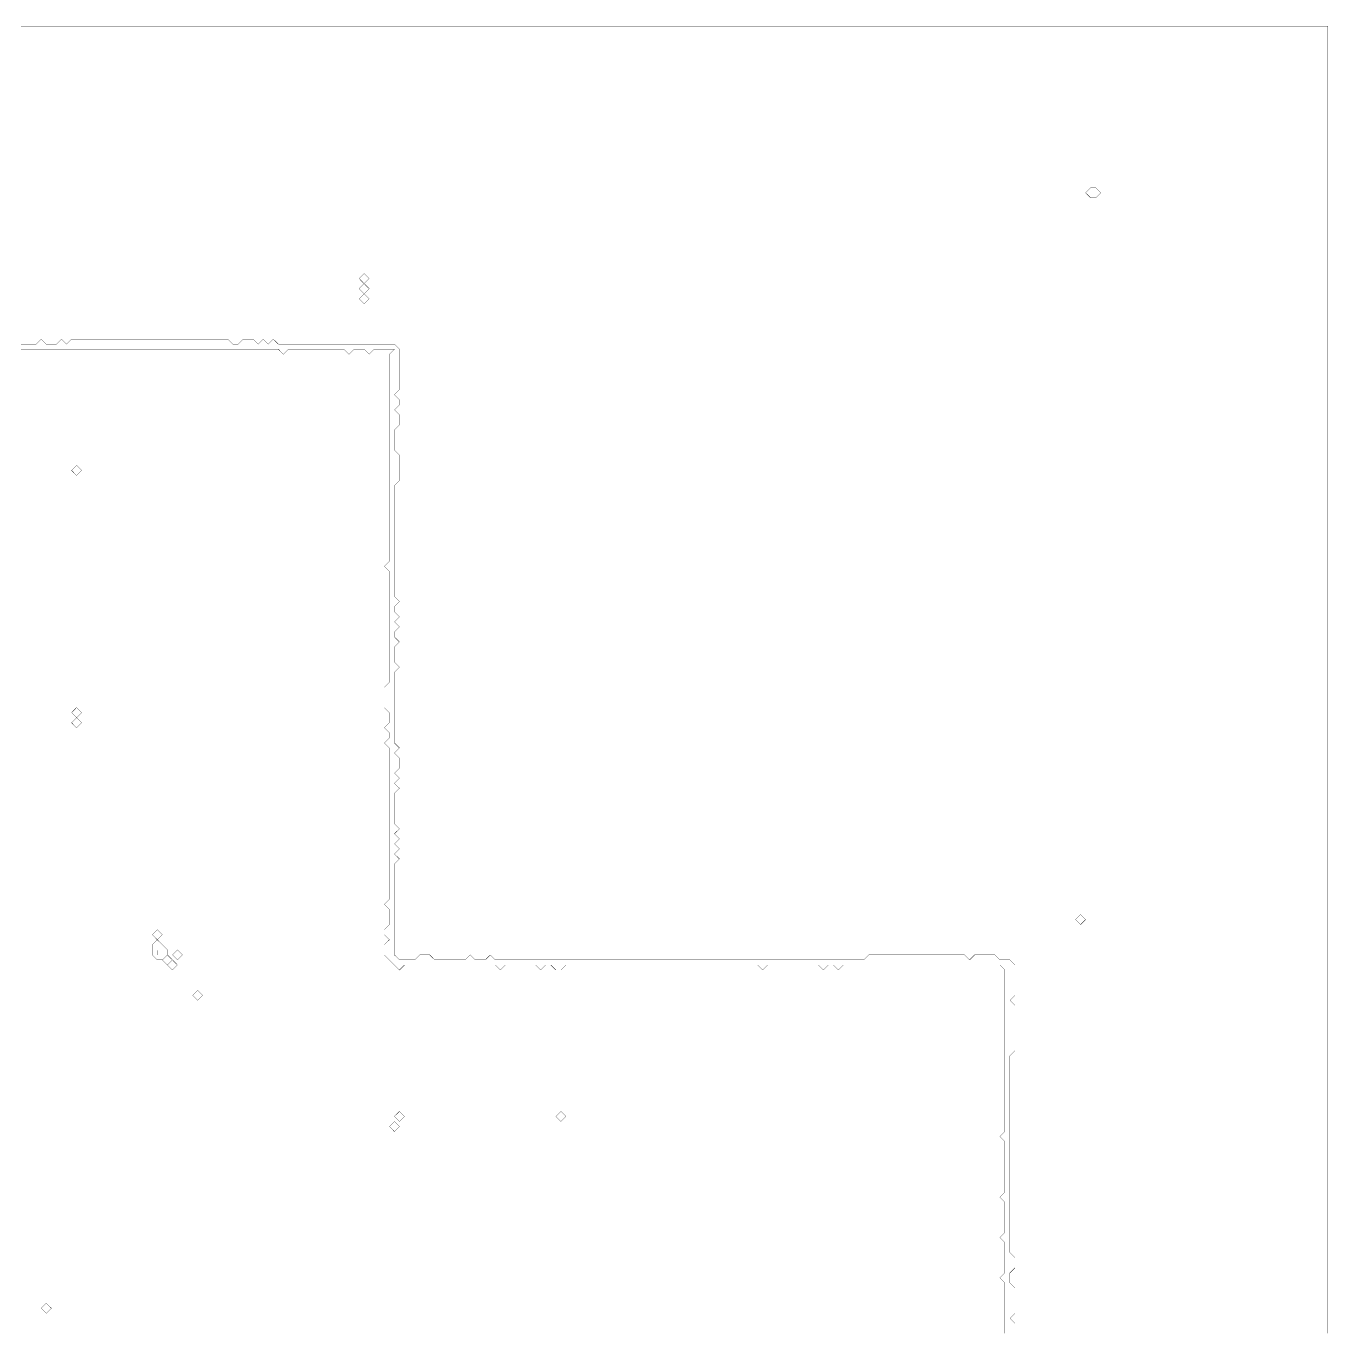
# Model space of a CAD drawing. Header units: metres. Extents: x 0 to 4929, y -4929 to 0.
# Drawn here: x 2440 to 4929, y -2493 to 0 of the extents above; entities that cross this region are included whole.
import ezdxf

# ---------------------------------------------------------------- set-up
doc = ezdxf.new("R2010")
doc.units = ezdxf.units.M
doc.layers.add('conductor', color=1, linetype='Continuous')
doc.layers.add('substrate', color=5, linetype='Continuous')

msp = doc.modelspace()

# ---------------------------------------------------------------- linework, layer by layer
at = {"layer": 'conductor', "const_width": 0.5}
msp.add_lwpolyline([(4311.1, -2497.9), (4311.1, -2488.3), (4311.1, -2478.6), (4311.1, -2469), (4311.1, -2459.4), (4311.1, -2449.7), (4311.1, -2440.1), (4311.1, -2430.4), (4311.1, -2420.8), (4311.1, -2411.1), (4311.1, -2401.5), (4301.5, -2391.8), (4311.1, -2382.2), (4311.1, -2372.6), (4311.1, -2362.9), (4311.1, -2353.3), (4311.1, -2343.6), (4311.1, -2334), (4311.1, -2324.3), (4301.5, -2314.7), (4311.1, -2305), (4311.1, -2295.4), (4311.1, -2285.8), (4311.1, -2276.1), (4311.1, -2266.5), (4311.1, -2256.8), (4311.1, -2247.2), (4301.5, -2237.5), (4311.1, -2227.9), (4311.1, -2218.2), (4311.1, -2208.6), (4311.1, -2199), (4311.1, -2189.3), (4311.1, -2179.7), (4311.1, -2170), (4311.1, -2160.4), (4311.1, -2150.7), (4311.1, -2141.1), (4311.1, -2131.4), (4301.5, -2121.8), (4311.1, -2112.2), (4311.1, -2102.5), (4311.1, -2092.9), (4311.1, -2083.2), (4311.1, -2073.6), (4311.1, -2063.9), (4311.1, -2054.3), (4311.1, -2044.6), (4311.1, -2035), (4311.1, -2025.4), (4311.1, -2015.7), (4311.1, -2006.1), (4311.1, -1996.4), (4311.1, -1986.8), (4311.1, -1977.1), (4311.1, -1967.5), (4311.1, -1957.8), (4311.1, -1948.2), (4311.1, -1938.6), (4311.1, -1928.9), (4311.1, -1919.3), (4311.1, -1909.6), (4311.1, -1900), (4311.1, -1890.3), (4311.1, -1880.7), (4311.1, -1871), (4311.1, -1861.4), (4311.1, -1851.8), (4311.1, -1842.1), (4311.1, -1832.5), (4311.1, -1822.8), (4311.1, -1813.2), (4311.1, -1803.5), (4301.5, -1793.9), (4291.8, -1793.9), (4282.2, -1793.9), (4272.5, -1793.9), (4262.9, -1793.9), (4253.2, -1793.9), (4243.6, -1793.9), (4233.9, -1793.9), (4224.3, -1793.9), (4214.7, -1793.9), (4205, -1793.9), (4195.4, -1793.9), (4185.7, -1793.9), (4176.1, -1793.9), (4166.4, -1793.9), (4156.8, -1793.9), (4147.1, -1793.9), (4137.5, -1793.9), (4127.9, -1793.9), (4118.2, -1793.9), (4108.6, -1793.9), (4098.9, -1793.9), (4089.3, -1793.9), (4079.6, -1793.9), (4070, -1793.9), (4060.3, -1793.9), (4050.7, -1793.9), (4041.1, -1793.9), (4031.4, -1793.9), (4021.8, -1793.9), (4012.1, -1793.9), (4002.5, -1793.9), (3992.8, -1803.5), (3983.2, -1793.9), (3973.5, -1793.9), (3963.9, -1803.5), (3954.3, -1793.9), (3944.6, -1793.9), (3935, -1793.9), (3925.3, -1793.9), (3915.7, -1793.9), (3906, -1793.9), (3896.4, -1793.9), (3886.7, -1793.9), (3877.1, -1793.9), (3867.5, -1793.9), (3857.8, -1793.9), (3848.2, -1803.5), (3838.5, -1793.9), (3828.9, -1793.9), (3819.2, -1793.9), (3809.6, -1793.9), (3799.9, -1793.9), (3790.3, -1793.9), (3780.7, -1793.9), (3771, -1793.9), (3761.4, -1793.9), (3751.7, -1793.9), (3742.1, -1793.9), (3732.4, -1793.9), (3722.8, -1793.9), (3713.1, -1793.9), (3703.5, -1793.9), (3693.9, -1793.9), (3684.2, -1793.9), (3674.6, -1793.9), (3664.9, -1793.9), (3655.3, -1793.9), (3645.6, -1793.9), (3636, -1793.9), (3626.3, -1793.9), (3616.7, -1793.9), (3607.1, -1793.9), (3597.4, -1793.9), (3587.8, -1793.9), (3578.1, -1793.9), (3568.5, -1793.9), (3558.8, -1793.9), (3549.2, -1793.9), (3539.5, -1793.9), (3529.9, -1793.9), (3520.3, -1793.9), (3510.6, -1793.9), (3501, -1793.9), (3491.3, -1793.9), (3481.7, -1793.9), (3472, -1793.9), (3462.4, -1803.5), (3452.7, -1803.5), (3443.1, -1793.9), (3433.5, -1793.9), (3423.8, -1803.5), (3414.2, -1793.9), (3404.5, -1793.9), (3394.9, -1793.9), (3385.2, -1793.9), (3375.6, -1793.9), (3365.9, -1793.9), (3356.3, -1793.9), (3346.7, -1803.5), (3337, -1793.9), (3327.4, -1793.9), (3317.7, -1793.9), (3308.1, -1793.9), (3298.4, -1793.9), (3288.8, -1793.9), (3279.1, -1793.9), (3269.5, -1793.9), (3259.9, -1793.9), (3250.2, -1793.9), (3240.6, -1793.9), (3230.9, -1793.9), (3221.3, -1793.9), (3211.6, -1793.9), (3202, -1793.9), (3192.3, -1793.9), (3182.7, -1793.9), (3173.1, -1793.9), (3163.4, -1793.9), (3153.8, -1803.5), (3144.1, -1793.9), (3134.5, -1784.2), (3124.8, -1774.6), (3124.8, -1764.9), (3124.8, -1755.3), (3134.5, -1745.7), (3124.8, -1736), (3124.8, -1726.4), (3134.5, -1716.7), (3134.5, -1707.1), (3134.5, -1697.4), (3134.5, -1687.8), (3124.8, -1678.1), (3134.5, -1668.5), (3134.5, -1658.9), (3134.5, -1649.2), (3134.5, -1639.6), (3134.5, -1629.9), (3134.5, -1620.3), (3134.5, -1610.6), (3134.5, -1601), (3134.5, -1591.3), (3134.5, -1581.7), (3134.5, -1572.1), (3134.5, -1562.4), (3134.5, -1552.8), (3134.5, -1543.1), (3134.5, -1533.5), (3134.5, -1523.8), (3134.5, -1514.2), (3134.5, -1504.5), (3134.5, -1494.9), (3134.5, -1485.3), (3134.5, -1475.6), (3134.5, -1466), (3134.5, -1456.3), (3134.5, -1446.7), (3134.5, -1437), (3134.5, -1427.4), (3134.5, -1417.7), (3134.5, -1408.1), (3134.5, -1398.5), (3134.5, -1388.8), (3134.5, -1379.2), (3124.8, -1369.5), (3134.5, -1359.9), (3134.5, -1350.2), (3124.8, -1340.6), (3134.5, -1330.9), (3134.5, -1321.3), (3134.5, -1311.7), (3124.8, -1302), (3124.8, -1292.4), (3124.8, -1282.7), (3124.8, -1273.1), (3124.8, -1263.4), (3134.5, -1253.8), (3134.5, -1244.1), (3134.5, -1234.5), (3134.5, -1224.9), (3134.5, -1215.2), (3134.5, -1205.6), (3134.5, -1195.9), (3134.5, -1186.3), (3134.5, -1176.6), (3134.5, -1167), (3134.5, -1157.3), (3134.5, -1147.7), (3134.5, -1138.1), (3134.5, -1128.4), (3134.5, -1118.8), (3134.5, -1109.1), (3134.5, -1099.5), (3134.5, -1089.8), (3134.5, -1080.2), (3134.5, -1070.5), (3134.5, -1060.9), (3134.5, -1051.3), (3134.5, -1041.6), (3124.8, -1032), (3134.5, -1022.3), (3134.5, -1012.7), (3134.5, -1003), (3134.5, -993.4), (3134.5, -983.7), (3134.5, -974.1), (3134.5, -964.5), (3134.5, -954.8), (3134.5, -945.2), (3134.5, -935.5), (3134.5, -925.9), (3134.5, -916.2), (3134.5, -906.6), (3134.5, -896.9), (3134.5, -887.3), (3134.5, -877.7), (3134.5, -868), (3134.5, -858.4), (3134.5, -848.7), (3134.5, -839.1), (3134.5, -829.4), (3134.5, -819.8), (3134.5, -810.1), (3134.5, -800.5), (3134.5, -790.9), (3134.5, -781.2), (3134.5, -771.6), (3134.5, -761.9), (3134.5, -752.3), (3134.5, -742.6), (3134.5, -733), (3134.5, -723.3), (3134.5, -713.7), (3134.5, -704.1), (3134.5, -694.4), (3134.5, -684.8), (3134.5, -675.1), (3134.5, -665.5), (3134.5, -655.8), (3134.5, -646.2), (3134.5, -636.5), (3134.5, -626.9), (3144.1, -617.2), (3134.5, -617.2), (3124.8, -617.2), (3115.2, -617.2), (3105.5, -617.2), (3095.9, -626.9), (3086.2, -617.2), (3076.6, -617.2), (3067, -617.2), (3057.3, -626.9), (3047.7, -617.2), (3038, -617.2), (3028.4, -617.2), (3018.7, -617.2), (3009.1, -617.2), (2999.4, -617.2), (2989.8, -617.2), (2980.2, -617.2), (2970.5, -617.2), (2960.9, -617.2), (2951.2, -617.2), (2941.6, -617.2), (2931.9, -626.9), (2922.3, -617.2), (2912.6, -617.2), (2903, -617.2), (2893.4, -617.2), (2883.7, -617.2), (2874.1, -617.2), (2864.4, -617.2), (2854.8, -617.2), (2845.1, -617.2), (2835.5, -617.2), (2825.8, -617.2), (2816.2, -617.2), (2806.6, -617.2), (2796.9, -617.2), (2787.3, -617.2), (2777.6, -617.2), (2768, -617.2), (2758.3, -617.2), (2748.7, -617.2), (2739, -617.2), (2729.4, -617.2), (2719.8, -617.2), (2710.1, -617.2), (2700.5, -617.2), (2690.8, -617.2), (2681.2, -617.2), (2671.5, -617.2), (2661.9, -617.2), (2652.2, -617.2), (2642.6, -617.2), (2633, -617.2), (2623.3, -617.2), (2613.7, -617.2), (2604, -617.2), (2594.4, -617.2), (2584.7, -617.2), (2575.1, -617.2), (2565.4, -617.2), (2555.8, -617.2), (2546.2, -617.2), (2536.5, -617.2), (2526.9, -617.2), (2517.2, -617.2), (2507.6, -617.2), (2497.9, -617.2), (2488.3, -617.2), (2478.6, -617.2), (2469, -617.2), (2459.4, -617.2), (2449.7, -617.2), (2440.1, -617.2), (2430.4, -617.2)], dxfattribs=at)
for points in [[(2526.9, -848.7), (2536.5, -839.1), (2546.2, -848.7), (2536.5, -858.4)], [(2526.9, -1311.7), (2536.5, -1302), (2546.2, -1311.7), (2536.5, -1321.3)], [(2526.9, -1330.9), (2536.5, -1321.3), (2546.2, -1330.9), (2536.5, -1340.6)], [(2681.2, -1736), (2690.8, -1726.4), (2700.5, -1736), (2690.8, -1745.7)], [(2681.2, -1755.3), (2690.8, -1745.7), (2700.5, -1755.3), (2710.1, -1764.9), (2710.1, -1774.6), (2700.5, -1784.2), (2690.8, -1784.2), (2681.2, -1774.6), (2681.2, -1764.9)], [(2719.8, -1774.6), (2729.4, -1764.9), (2739, -1774.6), (2729.4, -1784.2)], [(2700.5, -1784.2), (2710.1, -1774.6), (2719.8, -1784.2), (2710.1, -1793.9)], [(2710.1, -1793.9), (2719.8, -1784.2), (2729.4, -1793.9), (2719.8, -1803.5)], [(2758.3, -1851.8), (2768, -1842.1), (2777.6, -1851.8), (2768, -1861.4)], [(3134.5, -2102.5), (3144.1, -2092.9), (3153.8, -2102.5), (3144.1, -2112.2)], [(3144.1, -2083.2), (3153.8, -2073.6), (3163.4, -2083.2), (3153.8, -2092.9)], [(3452.7, -2083.2), (3462.4, -2073.6), (3472, -2083.2), (3462.4, -2092.9)], [(2469, -2449.7), (2478.6, -2440.1), (2488.3, -2449.7), (2478.6, -2459.4)]]:
    msp.add_lwpolyline(points, close=True, dxfattribs=at)
at = {"layer": 'substrate', "const_width": 0.5}
for points in [[(4928.4, -2497.9), (4928.4, -2488.3), (4928.4, -2478.6), (4928.4, -2469), (4928.4, -2459.4), (4928.4, -2449.7), (4928.4, -2440.1), (4928.4, -2430.4), (4928.4, -2420.8), (4928.4, -2411.1), (4928.4, -2401.5), (4928.4, -2391.8), (4928.4, -2382.2), (4928.4, -2372.6), (4928.4, -2362.9), (4928.4, -2353.3), (4928.4, -2343.6), (4928.4, -2334), (4928.4, -2324.3), (4928.4, -2314.7), (4928.4, -2305), (4928.4, -2295.4), (4928.4, -2285.8), (4928.4, -2276.1), (4928.4, -2266.5), (4928.4, -2256.8), (4928.4, -2247.2), (4928.4, -2237.5), (4928.4, -2227.9), (4928.4, -2218.2), (4928.4, -2208.6), (4928.4, -2199), (4928.4, -2189.3), (4928.4, -2179.7), (4928.4, -2170), (4928.4, -2160.4), (4928.4, -2150.7), (4928.4, -2141.1), (4928.4, -2131.4), (4928.4, -2121.8), (4928.4, -2112.2), (4928.4, -2102.5), (4928.4, -2092.9), (4928.4, -2083.2), (4928.4, -2073.6), (4928.4, -2063.9), (4928.4, -2054.3), (4928.4, -2044.6), (4928.4, -2035), (4928.4, -2025.4), (4928.4, -2015.7), (4928.4, -2006.1), (4928.4, -1996.4), (4928.4, -1986.8), (4928.4, -1977.1), (4928.4, -1967.5), (4928.4, -1957.8), (4928.4, -1948.2), (4928.4, -1938.6), (4928.4, -1928.9), (4928.4, -1919.3), (4928.4, -1909.6), (4928.4, -1900), (4928.4, -1890.3), (4928.4, -1880.7), (4928.4, -1871), (4928.4, -1861.4), (4928.4, -1851.8), (4928.4, -1842.1), (4928.4, -1832.5), (4928.4, -1822.8), (4928.4, -1813.2), (4928.4, -1803.5), (4928.4, -1793.9), (4928.4, -1784.2), (4928.4, -1774.6), (4928.4, -1764.9), (4928.4, -1755.3), (4928.4, -1745.7), (4928.4, -1736), (4928.4, -1726.4), (4928.4, -1716.7), (4928.4, -1707.1), (4928.4, -1697.4), (4928.4, -1687.8), (4928.4, -1678.1), (4928.4, -1668.5), (4928.4, -1658.9), (4928.4, -1649.2), (4928.4, -1639.6), (4928.4, -1629.9), (4928.4, -1620.3), (4928.4, -1610.6), (4928.4, -1601), (4928.4, -1591.3), (4928.4, -1581.7), (4928.4, -1572.1), (4928.4, -1562.4), (4928.4, -1552.8), (4928.4, -1543.1), (4928.4, -1533.5), (4928.4, -1523.8), (4928.4, -1514.2), (4928.4, -1504.5), (4928.4, -1494.9), (4928.4, -1485.3), (4928.4, -1475.6), (4928.4, -1466), (4928.4, -1456.3), (4928.4, -1446.7), (4928.4, -1437), (4928.4, -1427.4), (4928.4, -1417.7), (4928.4, -1408.1), (4928.4, -1398.5), (4928.4, -1388.8), (4928.4, -1379.2), (4928.4, -1369.5), (4928.4, -1359.9), (4928.4, -1350.2), (4928.4, -1340.6), (4928.4, -1330.9), (4928.4, -1321.3), (4928.4, -1311.7), (4928.4, -1302), (4928.4, -1292.4), (4928.4, -1282.7), (4928.4, -1273.1), (4928.4, -1263.4), (4928.4, -1253.8), (4928.4, -1244.1), (4928.4, -1234.5), (4928.4, -1224.9), (4928.4, -1215.2), (4928.4, -1205.6), (4928.4, -1195.9), (4928.4, -1186.3), (4928.4, -1176.6), (4928.4, -1167), (4928.4, -1157.3), (4928.4, -1147.7), (4928.4, -1138.1), (4928.4, -1128.4), (4928.4, -1118.8), (4928.4, -1109.1), (4928.4, -1099.5), (4928.4, -1089.8), (4928.4, -1080.2), (4928.4, -1070.5), (4928.4, -1060.9), (4928.4, -1051.3), (4928.4, -1041.6), (4928.4, -1032), (4928.4, -1022.3), (4928.4, -1012.7), (4928.4, -1003), (4928.4, -993.4), (4928.4, -983.7), (4928.4, -974.1), (4928.4, -964.5), (4928.4, -954.8), (4928.4, -945.2), (4928.4, -935.5), (4928.4, -925.9), (4928.4, -916.2), (4928.4, -906.6), (4928.4, -896.9), (4928.4, -887.3), (4928.4, -877.7), (4928.4, -868), (4928.4, -858.4), (4928.4, -848.7), (4928.4, -839.1), (4928.4, -829.4), (4928.4, -819.8), (4928.4, -810.1), (4928.4, -800.5), (4928.4, -790.9), (4928.4, -781.2), (4928.4, -771.6), (4928.4, -761.9), (4928.4, -752.3), (4928.4, -742.6), (4928.4, -733), (4928.4, -723.3), (4928.4, -713.7), (4928.4, -704.1), (4928.4, -694.4), (4928.4, -684.8), (4928.4, -675.1), (4928.4, -665.5), (4928.4, -655.8), (4928.4, -646.2), (4928.4, -636.5), (4928.4, -626.9), (4928.4, -617.2), (4928.4, -607.6), (4928.4, -598), (4928.4, -588.3), (4928.4, -578.7), (4928.4, -569), (4928.4, -559.4), (4928.4, -549.7), (4928.4, -540.1), (4928.4, -530.4), (4928.4, -520.8), (4928.4, -511.2), (4928.4, -501.5), (4928.4, -491.9), (4928.4, -482.2), (4928.4, -472.6), (4928.4, -462.9), (4928.4, -453.3), (4928.4, -443.6), (4928.4, -434), (4928.4, -424.4), (4928.4, -414.7), (4928.4, -405.1), (4928.4, -395.4), (4928.4, -385.8), (4928.4, -376.1), (4928.4, -366.5), (4928.4, -356.8), (4928.4, -347.2), (4928.4, -337.6), (4928.4, -327.9), (4928.4, -318.3), (4928.4, -308.6), (4928.4, -299), (4928.4, -289.3), (4928.4, -279.7), (4928.4, -270), (4928.4, -260.4), (4928.4, -250.8), (4928.4, -241.1), (4928.4, -231.5), (4928.4, -221.8), (4928.4, -212.2), (4928.4, -202.5), (4928.4, -192.9), (4928.4, -183.2), (4928.4, -173.6), (4928.4, -164), (4928.4, -154.3), (4928.4, -144.7), (4928.4, -135), (4928.4, -125.4), (4928.4, -115.7), (4928.4, -106.1), (4928.4, -96.4), (4928.4, -86.8), (4928.4, -77.2), (4928.4, -67.5), (4928.4, -57.9), (4928.4, -48.2), (4928.4, -38.6), (4928.4, -28.9), (4928.4, -19.3), (4928.4, -9.6), (4928.4, 0), (4918.7, 0), (4909.1, 0), (4899.4, 0), (4889.8, 0), (4880.1, 0), (4870.5, 0), (4860.8, 0), (4851.2, 0), (4841.6, 0), (4831.9, 0), (4822.3, 0), (4812.6, 0), (4803, 0), (4793.3, 0), (4783.7, 0), (4774, 0), (4764.4, 0), (4754.8, 0), (4745.1, 0), (4735.5, 0), (4725.8, 0), (4716.2, 0), (4706.5, 0), (4696.9, 0), (4687.2, 0), (4677.6, 0), (4668, 0), (4658.3, 0), (4648.7, 0), (4639, 0), (4629.4, 0), (4619.7, 0), (4610.1, 0), (4600.4, 0), (4590.8, 0), (4581.2, 0), (4571.5, 0), (4561.9, 0), (4552.2, 0), (4542.6, 0), (4532.9, 0), (4523.3, 0), (4513.6, 0), (4504, 0), (4494.4, 0), (4484.7, 0), (4475.1, 0), (4465.4, 0), (4455.8, 0), (4446.1, 0), (4436.5, 0), (4426.8, 0), (4417.2, 0), (4407.6, 0), (4397.9, 0), (4388.3, 0), (4378.6, 0), (4369, 0), (4359.3, 0), (4349.7, 0), (4340, 0), (4330.4, 0), (4320.8, 0), (4311.1, 0), (4301.5, 0), (4291.8, 0), (4282.2, 0), (4272.5, 0), (4262.9, 0), (4253.2, 0), (4243.6, 0), (4233.9, 0), (4224.3, 0), (4214.7, 0), (4205, 0), (4195.4, 0), (4185.7, 0), (4176.1, 0), (4166.4, 0), (4156.8, 0), (4147.1, 0), (4137.5, 0), (4127.9, 0), (4118.2, 0), (4108.6, 0), (4098.9, 0), (4089.3, 0), (4079.6, 0), (4070, 0), (4060.3, 0), (4050.7, 0), (4041.1, 0), (4031.4, 0), (4021.8, 0), (4012.1, 0), (4002.5, 0), (3992.8, 0), (3983.2, 0), (3973.5, 0), (3963.9, 0), (3954.3, 0), (3944.6, 0), (3935, 0), (3925.3, 0), (3915.7, 0), (3906, 0), (3896.4, 0), (3886.7, 0), (3877.1, 0), (3867.5, 0), (3857.8, 0), (3848.2, 0), (3838.5, 0), (3828.9, 0), (3819.2, 0), (3809.6, 0), (3799.9, 0), (3790.3, 0), (3780.7, 0), (3771, 0), (3761.4, 0), (3751.7, 0), (3742.1, 0), (3732.4, 0), (3722.8, 0), (3713.1, 0), (3703.5, 0), (3693.9, 0), (3684.2, 0), (3674.6, 0), (3664.9, 0), (3655.3, 0), (3645.6, 0), (3636, 0), (3626.3, 0), (3616.7, 0), (3607.1, 0), (3597.4, 0), (3587.8, 0), (3578.1, 0), (3568.5, 0), (3558.8, 0), (3549.2, 0), (3539.5, 0), (3529.9, 0), (3520.3, 0), (3510.6, 0), (3501, 0), (3491.3, 0), (3481.7, 0), (3472, 0), (3462.4, 0), (3452.7, 0), (3443.1, 0), (3433.5, 0), (3423.8, 0), (3414.2, 0), (3404.5, 0), (3394.9, 0), (3385.2, 0), (3375.6, 0), (3365.9, 0), (3356.3, 0), (3346.7, 0), (3337, 0), (3327.4, 0), (3317.7, 0), (3308.1, 0), (3298.4, 0), (3288.8, 0), (3279.1, 0), (3269.5, 0), (3259.9, 0), (3250.2, 0), (3240.6, 0), (3230.9, 0), (3221.3, 0), (3211.6, 0), (3202, 0), (3192.3, 0), (3182.7, 0), (3173.1, 0), (3163.4, 0), (3153.8, 0), (3144.1, 0), (3134.5, 0), (3124.8, 0), (3115.2, 0), (3105.5, 0), (3095.9, 0), (3086.2, 0), (3076.6, 0), (3067, 0), (3057.3, 0), (3047.7, 0), (3038, 0), (3028.4, 0), (3018.7, 0), (3009.1, 0), (2999.4, 0), (2989.8, 0), (2980.2, 0), (2970.5, 0), (2960.9, 0), (2951.2, 0), (2941.6, 0), (2931.9, 0), (2922.3, 0), (2912.6, 0), (2903, 0), (2893.4, 0), (2883.7, 0), (2874.1, 0), (2864.4, 0), (2854.8, 0), (2845.1, 0), (2835.5, 0), (2825.8, 0), (2816.2, 0), (2806.6, 0), (2796.9, 0), (2787.3, 0), (2777.6, 0), (2768, 0), (2758.3, 0), (2748.7, 0), (2739, 0), (2729.4, 0), (2719.8, 0), (2710.1, 0), (2700.5, 0), (2690.8, 0), (2681.2, 0), (2671.5, 0), (2661.9, 0), (2652.2, 0), (2642.6, 0), (2633, 0), (2623.3, 0), (2613.7, 0), (2604, 0), (2594.4, 0), (2584.7, 0), (2575.1, 0), (2565.4, 0), (2555.8, 0), (2546.2, 0), (2536.5, 0), (2526.9, 0), (2517.2, 0), (2507.6, 0), (2497.9, 0), (2488.3, 0), (2478.6, 0), (2469, 0), (2459.4, 0), (2449.7, 0), (2440.1, 0), (2430.4, 0)], [(2430.4, -607.6), (2440.1, -607.6), (2449.7, -607.6), (2459.4, -607.6), (2469, -598), (2478.6, -607.6), (2488.3, -607.6), (2497.9, -607.6), (2507.6, -598), (2517.2, -607.6), (2526.9, -598), (2536.5, -598), (2546.2, -598), (2555.8, -598), (2565.4, -598), (2575.1, -598), (2584.7, -598), (2594.4, -598), (2604, -598), (2613.7, -598), (2623.3, -598), (2633, -598), (2642.6, -598), (2652.2, -598), (2661.9, -598), (2671.5, -598), (2681.2, -598), (2690.8, -598), (2700.5, -598), (2710.1, -598), (2719.8, -598), (2729.4, -598), (2739, -598), (2748.7, -598), (2758.3, -598), (2768, -598), (2777.6, -598), (2787.3, -598), (2796.9, -598), (2806.6, -598), (2816.2, -598), (2825.8, -598), (2835.5, -607.6), (2845.1, -607.6), (2854.8, -598), (2864.4, -598), (2874.1, -598), (2883.7, -607.6), (2893.4, -598), (2903, -607.6), (2912.6, -598), (2922.3, -607.6), (2931.9, -607.6), (2941.6, -607.6), (2951.2, -607.6), (2960.9, -607.6), (2970.5, -607.6), (2980.2, -607.6), (2989.8, -607.6), (2999.4, -607.6), (3009.1, -607.6), (3018.7, -607.6), (3028.4, -607.6), (3038, -607.6), (3047.7, -607.6), (3057.3, -607.6), (3067, -607.6), (3076.6, -607.6), (3086.2, -607.6), (3095.9, -607.6), (3105.5, -607.6), (3115.2, -607.6), (3124.8, -607.6), (3134.5, -607.6), (3144.1, -607.6), (3153.8, -617.2), (3153.8, -626.9), (3153.8, -636.5), (3153.8, -646.2), (3153.8, -655.8), (3153.8, -665.5), (3153.8, -675.1), (3153.8, -684.8), (3153.8, -694.4), (3144.1, -704.1), (3153.8, -713.7), (3153.8, -723.3), (3144.1, -733), (3153.8, -742.6), (3153.8, -752.3), (3153.8, -761.9), (3144.1, -771.6), (3144.1, -781.2), (3144.1, -790.9), (3144.1, -800.5), (3144.1, -810.1), (3153.8, -819.8), (3153.8, -829.4), (3153.8, -839.1), (3153.8, -848.7), (3153.8, -858.4), (3153.8, -868), (3144.1, -877.7), (3144.1, -887.3), (3144.1, -896.9), (3144.1, -906.6), (3144.1, -916.2), (3144.1, -925.9), (3144.1, -935.5), (3144.1, -945.2), (3144.1, -954.8), (3144.1, -964.5), (3144.1, -974.1), (3144.1, -983.7), (3144.1, -993.4), (3144.1, -1003), (3144.1, -1012.7), (3144.1, -1022.3), (3144.1, -1032), (3144.1, -1041.6), (3144.1, -1051.3), (3144.1, -1060.9), (3144.1, -1070.5), (3144.1, -1080.2), (3144.1, -1089.8), (3153.8, -1099.5), (3144.1, -1109.1), (3144.1, -1118.8), (3153.8, -1128.4), (3144.1, -1138.1), (3153.8, -1147.7), (3144.1, -1157.3), (3144.1, -1167), (3153.8, -1176.6), (3144.1, -1186.3), (3144.1, -1195.9), (3144.1, -1205.6), (3144.1, -1215.2), (3153.8, -1224.9), (3144.1, -1234.5), (3144.1, -1244.1), (3144.1, -1253.8), (3144.1, -1263.4), (3144.1, -1273.1), (3144.1, -1282.7), (3144.1, -1292.4), (3144.1, -1302), (3144.1, -1311.7), (3144.1, -1321.3), (3144.1, -1330.9), (3144.1, -1340.6), (3144.1, -1350.2), (3144.1, -1359.9), (3144.1, -1369.5), (3153.8, -1379.2), (3144.1, -1388.8), (3153.8, -1398.5), (3153.8, -1408.1), (3153.8, -1417.7), (3144.1, -1427.4), (3153.8, -1437), (3144.1, -1446.7), (3153.8, -1456.3), (3144.1, -1466), (3144.1, -1475.6), (3144.1, -1485.3), (3144.1, -1494.9), (3144.1, -1504.5), (3144.1, -1514.2), (3144.1, -1523.8), (3153.8, -1533.5), (3144.1, -1543.1), (3153.8, -1552.8), (3144.1, -1562.4), (3153.8, -1572.1), (3144.1, -1581.7), (3153.8, -1591.3), (3144.1, -1601), (3144.1, -1610.6), (3144.1, -1620.3), (3144.1, -1629.9), (3144.1, -1639.6), (3144.1, -1649.2), (3144.1, -1658.9), (3144.1, -1668.5), (3144.1, -1678.1), (3144.1, -1687.8), (3144.1, -1697.4), (3144.1, -1707.1), (3144.1, -1716.7), (3144.1, -1726.4), (3144.1, -1736), (3144.1, -1745.7), (3144.1, -1755.3), (3144.1, -1764.9), (3144.1, -1774.6), (3153.8, -1784.2), (3163.4, -1784.2), (3173.1, -1784.2), (3182.7, -1784.2), (3192.3, -1774.6), (3202, -1774.6), (3211.6, -1774.6), (3221.3, -1784.2), (3230.9, -1784.2), (3240.6, -1784.2), (3250.2, -1784.2), (3259.9, -1784.2), (3269.5, -1784.2), (3279.1, -1784.2), (3288.8, -1774.6), (3298.4, -1784.2), (3308.1, -1784.2), (3317.7, -1784.2), (3327.4, -1774.6), (3337, -1784.2), (3346.7, -1784.2), (3356.3, -1784.2), (3365.9, -1784.2), (3375.6, -1784.2), (3385.2, -1784.2), (3394.9, -1784.2), (3404.5, -1784.2), (3414.2, -1784.2), (3423.8, -1784.2), (3433.5, -1784.2), (3443.1, -1784.2), (3452.7, -1784.2), (3462.4, -1784.2), (3472, -1784.2), (3481.7, -1784.2), (3491.3, -1784.2), (3501, -1784.2), (3510.6, -1784.2), (3520.3, -1784.2), (3529.9, -1784.2), (3539.5, -1784.2), (3549.2, -1784.2), (3558.8, -1784.2), (3568.5, -1784.2), (3578.1, -1784.2), (3587.8, -1784.2), (3597.4, -1784.2), (3607.1, -1784.2), (3616.7, -1784.2), (3626.3, -1784.2), (3636, -1784.2), (3645.6, -1784.2), (3655.3, -1784.2), (3664.9, -1784.2), (3674.6, -1784.2), (3684.2, -1784.2), (3693.9, -1784.2), (3703.5, -1784.2), (3713.1, -1784.2), (3722.8, -1784.2), (3732.4, -1784.2), (3742.1, -1784.2), (3751.7, -1784.2), (3761.4, -1784.2), (3771, -1784.2), (3780.7, -1784.2), (3790.3, -1784.2), (3799.9, -1784.2), (3809.6, -1784.2), (3819.2, -1784.2), (3828.9, -1784.2), (3838.5, -1784.2), (3848.2, -1784.2), (3857.8, -1784.2), (3867.5, -1784.2), (3877.1, -1784.2), (3886.7, -1784.2), (3896.4, -1784.2), (3906, -1784.2), (3915.7, -1784.2), (3925.3, -1784.2), (3935, -1784.2), (3944.6, -1784.2), (3954.3, -1784.2), (3963.9, -1784.2), (3973.5, -1784.2), (3983.2, -1784.2), (3992.8, -1784.2), (4002.5, -1784.2), (4012.1, -1784.2), (4021.8, -1784.2), (4031.4, -1784.2), (4041.1, -1784.2), (4050.7, -1774.6), (4060.3, -1774.6), (4070, -1774.6), (4079.6, -1774.6), (4089.3, -1774.6), (4098.9, -1774.6), (4108.6, -1774.6), (4118.2, -1774.6), (4127.9, -1774.6), (4137.5, -1774.6), (4147.1, -1774.6), (4156.8, -1774.6), (4166.4, -1774.6), (4176.1, -1774.6), (4185.7, -1774.6), (4195.4, -1774.6), (4205, -1774.6), (4214.7, -1774.6), (4224.3, -1774.6), (4233.9, -1774.6), (4243.6, -1784.2), (4253.2, -1774.6), (4262.9, -1774.6), (4272.5, -1774.6), (4282.2, -1774.6), (4291.8, -1774.6), (4301.5, -1784.2), (4311.1, -1784.2), (4320.8, -1784.2), (4330.4, -1793.9), (4330.4, -1803.5), (4330.4, -1813.2), (4330.4, -1822.8), (4330.4, -1832.5), (4330.4, -1842.1), (4330.4, -1851.8), (4320.8, -1861.4), (4330.4, -1871), (4330.4, -1880.7), (4330.4, -1890.3), (4330.4, -1900), (4330.4, -1909.6), (4330.4, -1919.3), (4330.4, -1928.9), (4330.4, -1938.6), (4330.4, -1948.2), (4330.4, -1957.8), (4320.8, -1967.5), (4320.8, -1977.1), (4320.8, -1986.8), (4320.8, -1996.4), (4320.8, -2006.1), (4320.8, -2015.7), (4320.8, -2025.4), (4320.8, -2035), (4320.8, -2044.6), (4320.8, -2054.3), (4320.8, -2063.9), (4320.8, -2073.6), (4320.8, -2083.2), (4320.8, -2092.9), (4320.8, -2102.5), (4320.8, -2112.2), (4320.8, -2121.8), (4320.8, -2131.4), (4320.8, -2141.1), (4320.8, -2150.7), (4320.8, -2160.4), (4320.8, -2170), (4320.8, -2179.7), (4320.8, -2189.3), (4320.8, -2199), (4320.8, -2208.6), (4320.8, -2218.2), (4320.8, -2227.9), (4320.8, -2237.5), (4320.8, -2247.2), (4320.8, -2256.8), (4320.8, -2266.5), (4320.8, -2276.1), (4320.8, -2285.8), (4320.8, -2295.4), (4320.8, -2305), (4320.8, -2314.7), (4320.8, -2324.3), (4320.8, -2334), (4320.8, -2343.6), (4330.4, -2353.3), (4330.4, -2362.9), (4330.4, -2372.6), (4320.8, -2382.2), (4320.8, -2391.8), (4320.8, -2401.5), (4330.4, -2411.1), (4330.4, -2420.8), (4330.4, -2430.4), (4330.4, -2440.1), (4330.4, -2449.7), (4330.4, -2459.4), (4320.8, -2469), (4330.4, -2478.6), (4330.4, -2488.3), (4330.4, -2497.9)]]:
    msp.add_lwpolyline(points, dxfattribs=at)
for points in [[(4465.4, -318.3), (4475.1, -308.6), (4484.7, -308.6), (4494.4, -318.3), (4484.7, -327.9), (4475.1, -327.9)], [(3076.6, -482.2), (3086.2, -472.6), (3095.9, -482.2), (3086.2, -491.9)], [(3076.6, -501.5), (3086.2, -491.9), (3095.9, -501.5), (3086.2, -511.2)], [(3076.6, -520.8), (3086.2, -511.2), (3095.9, -520.8), (3086.2, -530.4)], [(2536.5, -848.7)], [(2536.5, -1311.7)], [(2536.5, -1330.9)], [(4446.1, -1707.1), (4455.8, -1697.4), (4465.4, -1707.1), (4455.8, -1716.7)], [(2690.8, -1736)], [(2690.8, -1764.9), (2690.8, -1774.6)], [(2729.4, -1774.6)], [(2768, -1851.8)], [(3153.8, -2083.2)], [(3462.4, -2083.2)], [(2478.6, -2449.7)]]:
    msp.add_lwpolyline(points, close=True, dxfattribs=at)

doc.saveas('drawing.dxf')
